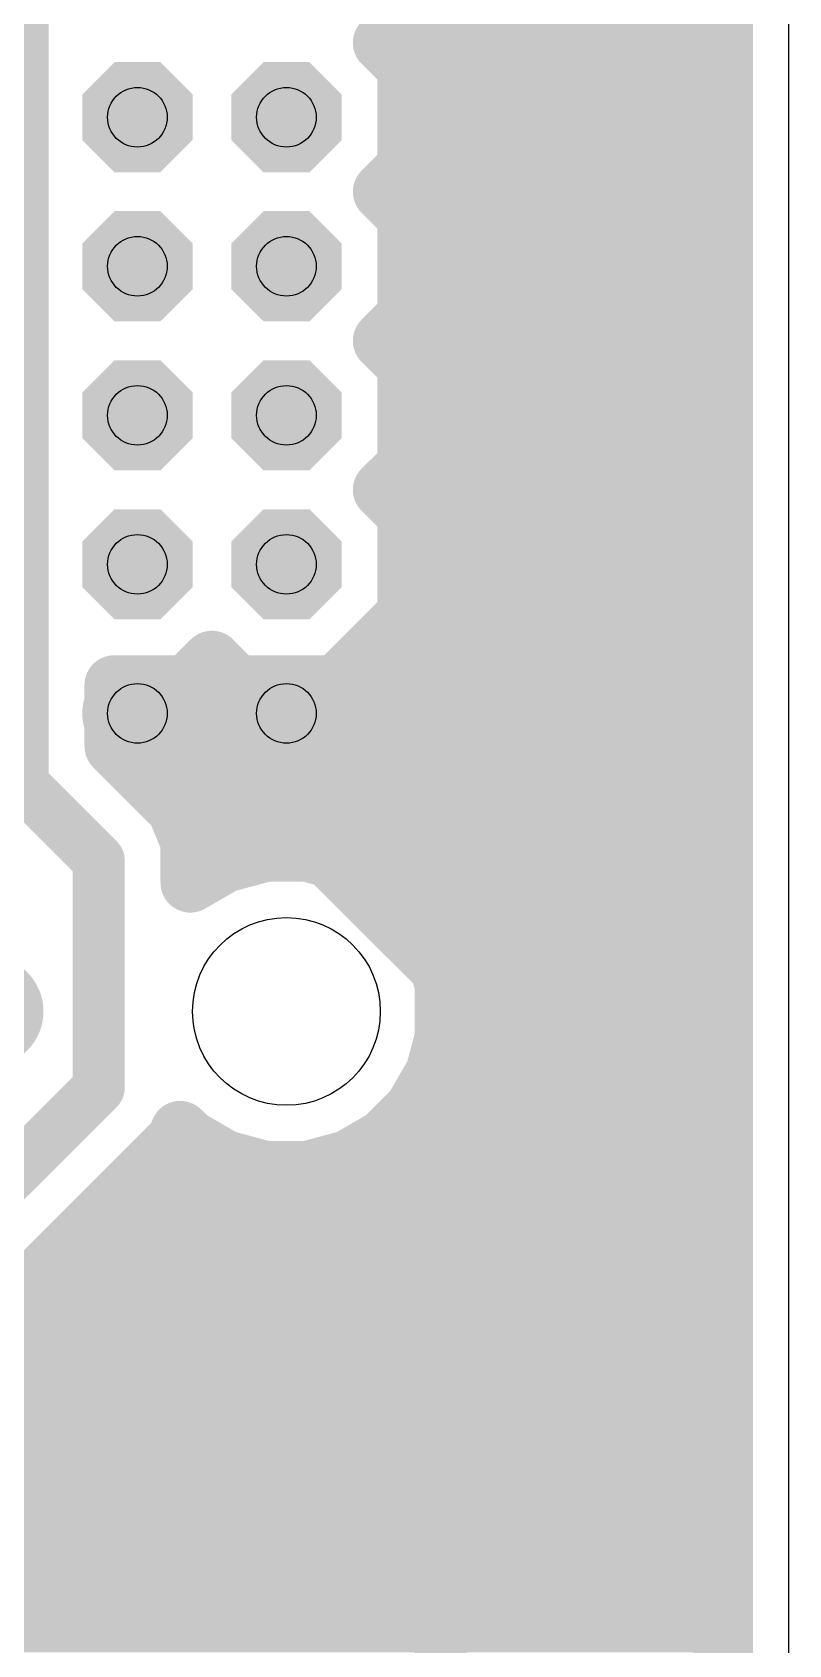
# Model space of a CAD drawing. Extents: x 0 to 108, y 0 to 85.
# Drawn here: x 94.73 to 107.62, y 20.95 to 48.44 of the extents above; entities that cross this region are included whole.
import ezdxf

# ---------------------------------------------------------------- set-up
doc = ezdxf.new("R2010")
doc.units = 0
for name, color, linetype in [('16', 174, 'CONTINUOUS'), ('17', 94, 'CONTINUOUS'), ('20', 178, 'CONTINUOUS'), ('44', 250, 'CONTINUOUS')]:
    doc.layers.add(name, color=color, linetype=linetype)

# ---------------------------------------------------------------- blocks, each defined once
blk = doc.blocks.new('OCTAGONP')
at = {"const_width": 0.5}
blk.add_lwpolyline([(-0.25, -0.1036), (-0.25, 0.1036), (-0.1036, 0.25), (0.1036, 0.25), (0.25, 0.1036), (0.25, -0.1036), (0.1036, -0.25), (-0.1036, -0.25), (-0.25, -0.1036), (-0.25, 0.1036)], dxfattribs=at)
blk = doc.blocks.new('ROUNDP')
at = {"const_width": 0.5}
blk.add_lwpolyline([(0, -0.25, 1), (0, 0.25, 1), (0, -0.25)], format="xyb", dxfattribs=at)

msp = doc.modelspace()

# ---------------------------------------------------------------- linework, layer by layer
at = {"layer": '16'}
for points, const_width in [([(106.5024, 83.9624), (106.5024, 1.1176)], 1.016), ([(94.5642, 50.5206), (94.5642, 35.6235)], 0.889), ([(101.1174, 48.6778), (101.1174, 50.3822)], 1.016), ([(101.1174, 48.768), (106.5024, 48.768)], 1.016), ([(100.6996, 48.26), (101.1174, 48.6778)], 1.016), ([(101.1174, 47.8422), (100.6996, 48.26)], 1.016), ([(101.1174, 46.1378), (101.1174, 47.8422)], 1.016), ([(101.1174, 47.752), (106.5024, 47.752)], 1.016), ([(101.1174, 46.736), (106.5024, 46.736)], 1.016), ([(100.6996, 45.72), (101.1174, 46.1378)], 1.016), ([(101.1174, 45.3022), (100.6996, 45.72)], 1.016), ([(100.6996, 45.72), (106.5024, 45.72)], 1.016), ([(101.1174, 43.5978), (101.1174, 45.3022)], 1.016), ([(101.1174, 44.704), (106.5024, 44.704)], 1.016), ([(100.6996, 43.18), (101.1174, 43.5978)], 1.016), ([(101.1174, 43.688), (106.5024, 43.688)], 1.016), ([(101.1174, 42.7622), (100.6996, 43.18)], 1.016), ([(101.1174, 41.0578), (101.1174, 42.7622)], 1.016), ([(101.1174, 42.672), (106.5024, 42.672)], 1.016), ([(101.1174, 41.656), (106.5024, 41.656)], 1.016), ([(100.6996, 40.64), (101.1174, 41.0578)], 1.016), ([(101.1174, 40.2222), (100.6996, 40.64)], 1.016), ([(100.6996, 40.64), (106.5024, 40.64)], 1.016), ([(101.1174, 38.5178), (101.1174, 40.2222)], 1.016), ([(101.1174, 39.624), (106.5024, 39.624)], 1.016), ([(101.1174, 38.608), (106.5024, 38.608)], 1.016), ([(99.9122, 37.3126), (101.1174, 38.5178)], 1.016), ([(97.3722, 37.3126), (97.79, 37.7304)], 1.016), ([(97.79, 37.7304), (98.2078, 37.3126)], 1.016), ([(97.6516, 37.592), (97.9284, 37.592)], 1.016), ([(100.1916, 37.592), (106.5024, 37.592)], 1.016), ([(96.1263, 36.2705), (96.1263, 37.3126)], 1.016), ([(96.1263, 37.3126), (97.3722, 37.3126)], 1.016), ([(98.2078, 37.3126), (99.9122, 37.3126)], 1.016), ([(97.155, 36.9189), (96.52, 36.83)], 0.889), ([(98.4504, 36.9189), (97.155, 36.9189)], 0.889), ([(98.4504, 36.9189), (99.06, 36.83)], 0.889), ([(99.0981, 36.2712), (99.06, 36.83)], 0.889), ([(96.1263, 36.576), (106.5024, 36.576)], 1.016), ([(96.7445, 35.6524), (96.1263, 36.2705)], 1.016), ([(99.0981, 34.9758), (99.0981, 36.2712)], 0.889), ([(94.5642, 35.6235), (95.8596, 34.3281)], 0.889), ([(97.1839, 35.213), (96.7445, 35.6524)], 1.016), ([(96.7445, 35.6524), (96.7445, 35.6524)], 1.016), ([(96.8368, 35.56), (106.5024, 35.56)], 1.016), ([(97.4217, 34.6388), (97.1839, 35.213)], 1.016), ([(101.6889, 32.385), (99.0981, 34.9758)], 0.889), ([(97.4217, 33.9421), (97.4217, 34.6388)], 1.016), ([(97.4217, 34.544), (106.5024, 34.544)], 1.016), ([(98.7022, 34.4676), (98.011, 34.2824)], 1.016), ([(99.4178, 34.4676), (98.7022, 34.4676)], 1.016), ([(100.109, 34.2824), (99.4178, 34.4676)], 1.016), ([(95.8596, 34.3281), (95.8596, 30.4419)], 0.889), ([(98.011, 34.2824), (97.4217, 33.9421)], 1.016), ([(100.7286, 33.9246), (100.109, 34.2824)], 1.016), ([(101.2346, 33.4186), (100.7286, 33.9246)], 1.016), ([(101.1253, 33.528), (106.5024, 33.528)], 1.016), ([(101.5924, 32.799), (101.2346, 33.4186)], 1.016), ([(101.7776, 32.1078), (101.5924, 32.799)], 1.016), ([(101.6693, 32.512), (106.5024, 32.512)], 1.016), ([(101.6889, 11.6586), (101.6889, 32.385)], 0.889), ([(101.7776, 31.3922), (101.7776, 32.1078)], 1.016), ([(101.5924, 30.701), (101.7776, 31.3922)], 1.016), ([(101.7776, 31.496), (106.5024, 31.496)], 1.016), ([(101.2346, 30.0814), (101.5924, 30.701)], 1.016), ([(95.8596, 30.4419), (90.0303, 24.6126)], 0.889), ([(101.4648, 30.48), (106.5024, 30.48)], 1.016), ([(100.7286, 29.5754), (101.2346, 30.0814)], 1.016), ([(96.7445, 29.1176), (97.1839, 29.557)], 1.016), ([(97.0908, 29.464), (97.5843, 29.464)], 1.016), ([(97.1839, 29.557), (97.25, 29.7167)], 1.016), ([(97.25, 29.7167), (97.3914, 29.5754)], 1.016), ([(97.3914, 29.5754), (98.011, 29.2176)], 1.016), ([(100.109, 29.2176), (100.7286, 29.5754)], 1.016), ([(100.5357, 29.464), (106.5024, 29.464)], 1.016), ([(98.011, 29.2176), (98.7022, 29.0324)], 1.016), ([(99.4178, 29.0324), (100.109, 29.2176)], 1.016), ([(91.948, 24.3212), (96.7445, 29.1176)], 1.016), ([(98.7022, 29.0324), (99.4178, 29.0324)], 1.016), ([(96.0748, 28.448), (106.5024, 28.448)], 1.016), ([(95.0588, 27.432), (106.5024, 27.432)], 1.016), ([(94.0428, 26.416), (106.5024, 26.416)], 1.016), ([(93.0268, 25.4), (106.5024, 25.4)], 1.016), ([(92.0108, 24.384), (106.5024, 24.384)], 1.016), ([(91.9225, 23.368), (106.5024, 23.368)], 1.016), ([(90.9065, 22.352), (106.5024, 22.352)], 1.016), ([(87.6429, 21.336), (106.5024, 21.336)], 1.016)]:
    msp.add_lwpolyline(points, dxfattribs=dict(at, const_width=const_width))
for points, const_width in [([(101.1174, 49.022, 1), (101.1174, 48.514)], 0.508), ([(106.5024, 48.514, 1), (106.5024, 49.022)], 0.508), ([(100.8634, 48.6778, 1), (101.3714, 48.6778)], 0.508), ([(101.297, 48.4982, 1), (100.9378, 48.8574)], 0.508), ([(100.8792, 48.4396, 1), (100.52, 48.0804)], 0.508), ([(100.52, 48.4396, 1), (100.8792, 48.0804)], 0.508), ([(101.3714, 47.8422, 1), (100.8634, 47.8422)], 0.508), ([(101.1174, 48.006, 1), (101.1174, 47.498)], 0.508), ([(100.9378, 47.6626, 1), (101.297, 48.0218)], 0.508), ([(106.5024, 47.498, 1), (106.5024, 48.006)], 0.508), ([(101.1174, 46.99, 1), (101.1174, 46.482)], 0.508), ([(106.5024, 46.482, 1), (106.5024, 46.99)], 0.508), ([(101.297, 45.9582, 1), (100.9378, 46.3174)], 0.508), ([(100.8792, 45.8996, 1), (100.52, 45.5404)], 0.508), ([(100.6996, 45.974, 1), (100.6996, 45.466)], 0.508), ([(100.8634, 46.1378, 1), (101.3714, 46.1378)], 0.508), ([(106.5024, 45.466, 1), (106.5024, 45.974)], 0.508), ([(100.52, 45.8996, 1), (100.8792, 45.5404)], 0.508), ([(101.3714, 45.3022, 1), (100.8634, 45.3022)], 0.508), ([(100.9378, 45.1226, 1), (101.297, 45.4818)], 0.508), ([(101.1174, 44.958, 1), (101.1174, 44.45)], 0.508), ([(106.5024, 44.45, 1), (106.5024, 44.958)], 0.508), ([(101.1174, 43.942, 1), (101.1174, 43.434)], 0.508), ([(101.297, 43.4182, 1), (100.9378, 43.7774)], 0.508), ([(106.5024, 43.434, 1), (106.5024, 43.942)], 0.508), ([(100.8634, 43.5978, 1), (101.3714, 43.5978)], 0.508), ([(100.8792, 43.3596, 1), (100.52, 43.0004)], 0.508), ([(100.52, 43.3596, 1), (100.8792, 43.0004)], 0.508), ([(101.3714, 42.7622, 1), (100.8634, 42.7622)], 0.508), ([(101.1174, 42.926, 1), (101.1174, 42.418)], 0.508), ([(100.9378, 42.5826, 1), (101.297, 42.9418)], 0.508), ([(106.5024, 42.418, 1), (106.5024, 42.926)], 0.508), ([(101.1174, 41.91, 1), (101.1174, 41.402)], 0.508), ([(106.5024, 41.402, 1), (106.5024, 41.91)], 0.508), ([(101.297, 40.8782, 1), (100.9378, 41.2374)], 0.508), ([(100.8634, 41.0578, 1), (101.3714, 41.0578)], 0.508), ([(100.8792, 40.8196, 1), (100.52, 40.4604)], 0.508), ([(100.6996, 40.894, 1), (100.6996, 40.386)], 0.508), ([(100.52, 40.8196, 1), (100.8792, 40.4604)], 0.508), ([(106.5024, 40.386, 1), (106.5024, 40.894)], 0.508), ([(101.3714, 40.2222, 1), (100.8634, 40.2222)], 0.508), ([(100.9378, 40.0426, 1), (101.297, 40.4018)], 0.508), ([(101.1174, 39.878, 1), (101.1174, 39.37)], 0.508), ([(106.5024, 39.37, 1), (106.5024, 39.878)], 0.508), ([(101.1174, 38.862, 1), (101.1174, 38.354)], 0.508), ([(106.5024, 38.354, 1), (106.5024, 38.862)], 0.508), ([(100.8634, 38.5178, 1), (101.3714, 38.5178)], 0.508), ([(101.297, 38.3382, 1), (100.9378, 38.6974)], 0.508), ([(97.9696, 37.91, 1), (97.6104, 37.5508)], 0.508), ([(97.9696, 37.5508, 1), (97.6104, 37.91)], 0.508), ([(97.6516, 37.846, 1), (97.6516, 37.338)], 0.508), ([(97.9284, 37.338, 1), (97.9284, 37.846)], 0.508), ([(100.1916, 37.846, 1), (100.1916, 37.338)], 0.508), ([(106.5024, 37.338, 1), (106.5024, 37.846)], 0.508), ([(96.3803, 37.3126, 1), (95.8723, 37.3126)], 0.508), ([(96.1263, 37.5666, 1), (96.1263, 37.0586)], 0.508), ([(97.1926, 37.4922, 1), (97.5518, 37.133)], 0.508), ([(97.3722, 37.0586, 1), (97.3722, 37.5666)], 0.508), ([(98.2078, 37.5666, 1), (98.2078, 37.0586)], 0.508), ([(98.0282, 37.133, 1), (98.3874, 37.4922)], 0.508), ([(99.7326, 37.4922, 1), (100.0918, 37.133)], 0.508), ([(99.9122, 37.0586, 1), (99.9122, 37.5666)], 0.508), ([(96.4892, 37.0501, 1), (96.5508, 36.6099)], 0.4445), ([(97.155, 37.1412, 1), (97.155, 36.6966)], 0.4445), ([(97.1858, 36.6988, 1), (97.1242, 37.139)], 0.4445), ([(98.4825, 37.1388, 1), (98.4183, 36.699)], 0.4445), ([(98.4504, 36.6966, 1), (98.4504, 37.1412)], 0.4445), ([(99.2817, 36.8451, 1), (98.8383, 36.8149)], 0.4445), ([(99.0279, 36.6101, 1), (99.0921, 37.0499)], 0.4445), ([(96.1263, 36.83, 1), (96.1263, 36.322)], 0.508), ([(106.5024, 36.322, 1), (106.5024, 36.83)], 0.508), ([(96.3059, 36.4501, 1), (95.9467, 36.0909)], 0.508), ([(99.3204, 36.2712, 1), (98.8758, 36.2712)], 0.4445), ([(95.8723, 36.2705, 1), (96.3803, 36.2705)], 0.508), ([(98.8764, 36.2561, 1), (99.3198, 36.2863)], 0.4445), ([(94.7214, 35.7807, 1), (94.407, 35.4663)], 0.4445), ([(96.9241, 35.832, 1), (96.5649, 35.4728)], 0.508), ([(96.7445, 35.9064, 1), (96.7445, 35.3984)], 0.508), ([(96.5648, 35.4728, 1), (96.9241, 35.832)], 0.508), ([(96.8368, 35.814, 1), (96.8368, 35.306)], 0.508), ([(96.7445, 35.3984, 1), (96.7445, 35.9064)], 0.508), ([(106.5024, 35.306, 1), (106.5024, 35.814)], 0.508), ([(94.3419, 35.6235, 1), (94.7865, 35.6235)], 0.4445), ([(97.4185, 35.3102, 1), (96.9492, 35.1158)], 0.508), ([(97.0043, 35.0334, 1), (97.3635, 35.3926)], 0.508), ([(99.2553, 35.133, 1), (98.9409, 34.8186)], 0.4445), ([(98.8758, 34.9758, 1), (99.3204, 34.9758)], 0.4445), ([(97.6757, 34.6388, 1), (97.1677, 34.6388)], 0.508), ([(97.4217, 34.798, 1), (97.4217, 34.29)], 0.508), ([(97.187, 34.5416, 1), (97.6564, 34.736)], 0.508), ([(98.7022, 34.7216, 1), (98.7022, 34.2136)], 0.508), ([(98.768, 34.2223, 1), (98.6365, 34.7129)], 0.508), ([(99.4835, 34.7129, 1), (99.352, 34.2223)], 0.508), ([(99.4178, 34.2136, 1), (99.4178, 34.7216)], 0.508), ([(106.5024, 34.29, 1), (106.5024, 34.798)], 0.508), ([(96.0819, 34.3281, 1), (95.6373, 34.3281)], 0.4445), ([(95.7024, 34.1709, 1), (96.0168, 34.4853)], 0.4445), ([(97.9453, 34.5277, 1), (98.0768, 34.0371)], 0.508), ([(98.138, 34.0624, 1), (97.884, 34.5024)], 0.508), ([(100.236, 34.5024, 1), (99.982, 34.0624)], 0.508), ([(100.0432, 34.0371, 1), (100.1747, 34.5277)], 0.508), ([(97.2947, 34.1621, 1), (97.5487, 33.7222)], 0.508), ([(100.9082, 34.1042, 1), (100.549, 33.745)], 0.508), ([(100.6016, 33.7046, 1), (100.8556, 34.1446)], 0.508), ([(97.1677, 33.9421, 1), (97.6757, 33.9421)], 0.508), ([(101.1253, 33.782, 1), (101.1253, 33.274)], 0.508), ([(101.4546, 33.5456, 1), (101.0146, 33.2916)], 0.508), ([(101.055, 33.239, 1), (101.4142, 33.5982)], 0.508), ([(106.5024, 33.274, 1), (106.5024, 33.782)], 0.508), ([(101.8377, 32.8647, 1), (101.3471, 32.7332)], 0.508), ([(101.3724, 32.672, 1), (101.8124, 32.926)], 0.508), ([(101.6693, 32.766, 1), (101.6693, 32.258)], 0.508), ([(106.5024, 32.258, 1), (106.5024, 32.766)], 0.508), ([(101.9112, 32.385, 1), (101.4667, 32.385)], 0.4445), ([(101.5317, 32.2278, 1), (101.8461, 32.5422)], 0.4445), ([(102.0316, 32.1078, 1), (101.5236, 32.1078)], 0.508), ([(101.5323, 32.042, 1), (102.0229, 32.1735)], 0.508), ([(101.7776, 31.75, 1), (101.7776, 31.242)], 0.508), ([(102.0229, 31.3265, 1), (101.5323, 31.458)], 0.508), ([(106.5024, 31.242, 1), (106.5024, 31.75)], 0.508), ([(101.5236, 31.3922, 1), (102.0316, 31.3922)], 0.508), ([(101.8124, 30.574, 1), (101.3724, 30.828)], 0.508), ([(96.0168, 30.2847, 1), (95.7024, 30.5991)], 0.4445), ([(101.4648, 30.734, 1), (101.4648, 30.226)], 0.508), ([(101.3471, 30.7668, 1), (101.8377, 30.6353)], 0.508), ([(106.5024, 30.226, 1), (106.5024, 30.734)], 0.508), ([(95.6373, 30.4419, 1), (96.0819, 30.4419)], 0.4445), ([(101.4142, 29.9017, 1), (101.055, 30.261)], 0.508), ([(101.0146, 30.2084, 1), (101.4546, 29.9544)], 0.508), ([(97.0908, 29.718, 1), (97.0908, 29.21)], 0.508), ([(97.4296, 29.8963, 1), (97.0704, 29.5371)], 0.508), ([(97.3635, 29.3774, 1), (97.0043, 29.7366)], 0.508), ([(97.4847, 29.6195, 1), (97.0154, 29.8139)], 0.508), ([(97.5184, 29.7953, 1), (97.2644, 29.3554)], 0.508), ([(97.2117, 29.3958, 1), (97.571, 29.755)], 0.508), ([(97.5843, 29.21, 1), (97.5843, 29.718)], 0.508), ([(100.5357, 29.718, 1), (100.5357, 29.21)], 0.508), ([(100.549, 29.755, 1), (100.9082, 29.3958)], 0.508), ([(100.8556, 29.3554, 1), (100.6016, 29.7953)], 0.508), ([(106.5024, 29.21, 1), (106.5024, 29.718)], 0.508), ([(96.9492, 29.6542, 1), (97.4185, 29.4598)], 0.508), ([(98.0768, 29.4629, 1), (97.9453, 28.9723)], 0.508), ([(97.884, 28.9976, 1), (98.138, 29.4376)], 0.508), ([(99.982, 29.4376, 1), (100.236, 28.9976)], 0.508), ([(100.1747, 28.9723, 1), (100.0432, 29.4629)], 0.508), ([(96.5649, 29.2972, 1), (96.9241, 28.938)], 0.508), ([(96.9241, 28.938, 1), (96.5649, 29.2972)], 0.508), ([(98.7022, 29.2864, 1), (98.7022, 28.7784)], 0.508), ([(98.6365, 28.7871, 1), (98.768, 29.2777)], 0.508), ([(99.352, 29.2777, 1), (99.4835, 28.7871)], 0.508), ([(99.4178, 28.7784, 1), (99.4178, 29.2864)], 0.508), ([(96.0748, 28.702, 1), (96.0748, 28.194)], 0.508), ([(106.5024, 28.194, 1), (106.5024, 28.702)], 0.508), ([(95.0588, 27.686, 1), (95.0588, 27.178)], 0.508), ([(106.5024, 27.178, 1), (106.5024, 27.686)], 0.508), ([(106.5024, 26.162, 1), (106.5024, 26.67)], 0.508), ([(106.5024, 25.146, 1), (106.5024, 25.654)], 0.508), ([(106.5024, 24.13, 1), (106.5024, 24.638)], 0.508), ([(106.5024, 23.114, 1), (106.5024, 23.622)], 0.508), ([(106.5024, 22.098, 1), (106.5024, 22.606)], 0.508), ([(106.5024, 21.082, 1), (106.5024, 21.59)], 0.508)]:
    msp.add_lwpolyline(points, format="xyb", dxfattribs=dict(at, const_width=const_width))
at = {"layer": '20'}
msp.add_line((107.62, 0), (107.62, 85.08), dxfattribs=at)
msp.add_circle((99.06, 31.75), 1.6, dxfattribs=at)
at = {"layer": '44'}
for centre in [(96.52, 46.99), (99.06, 46.99), (96.52, 44.45), (99.06, 44.45), (96.52, 41.91), (99.06, 41.91), (96.52, 39.37), (99.06, 39.37), (96.52, 36.83), (99.06, 36.83)]:
    msp.add_circle(centre, 0.508, dxfattribs=at)

# ---------------------------------------------------------------- block references
at = {"layer": '17', "xscale": 1.8796, "yscale": 1.8796, "rotation": 90}
for name, p in [('OCTAGONP', (96.52, 46.99)), ('OCTAGONP', (99.06, 46.99)), ('OCTAGONP', (96.52, 44.45)), ('OCTAGONP', (99.06, 44.45)), ('OCTAGONP', (96.52, 41.91)), ('OCTAGONP', (99.06, 41.91)), ('OCTAGONP', (96.52, 39.37)), ('OCTAGONP', (99.06, 39.37)), ('ROUNDP', (96.52, 36.83)), ('ROUNDP', (99.06, 36.83)), ('ROUNDP', (93.98, 31.75))]:
    msp.add_blockref(name, p, dxfattribs=at)

doc.saveas('drawing.dxf')
